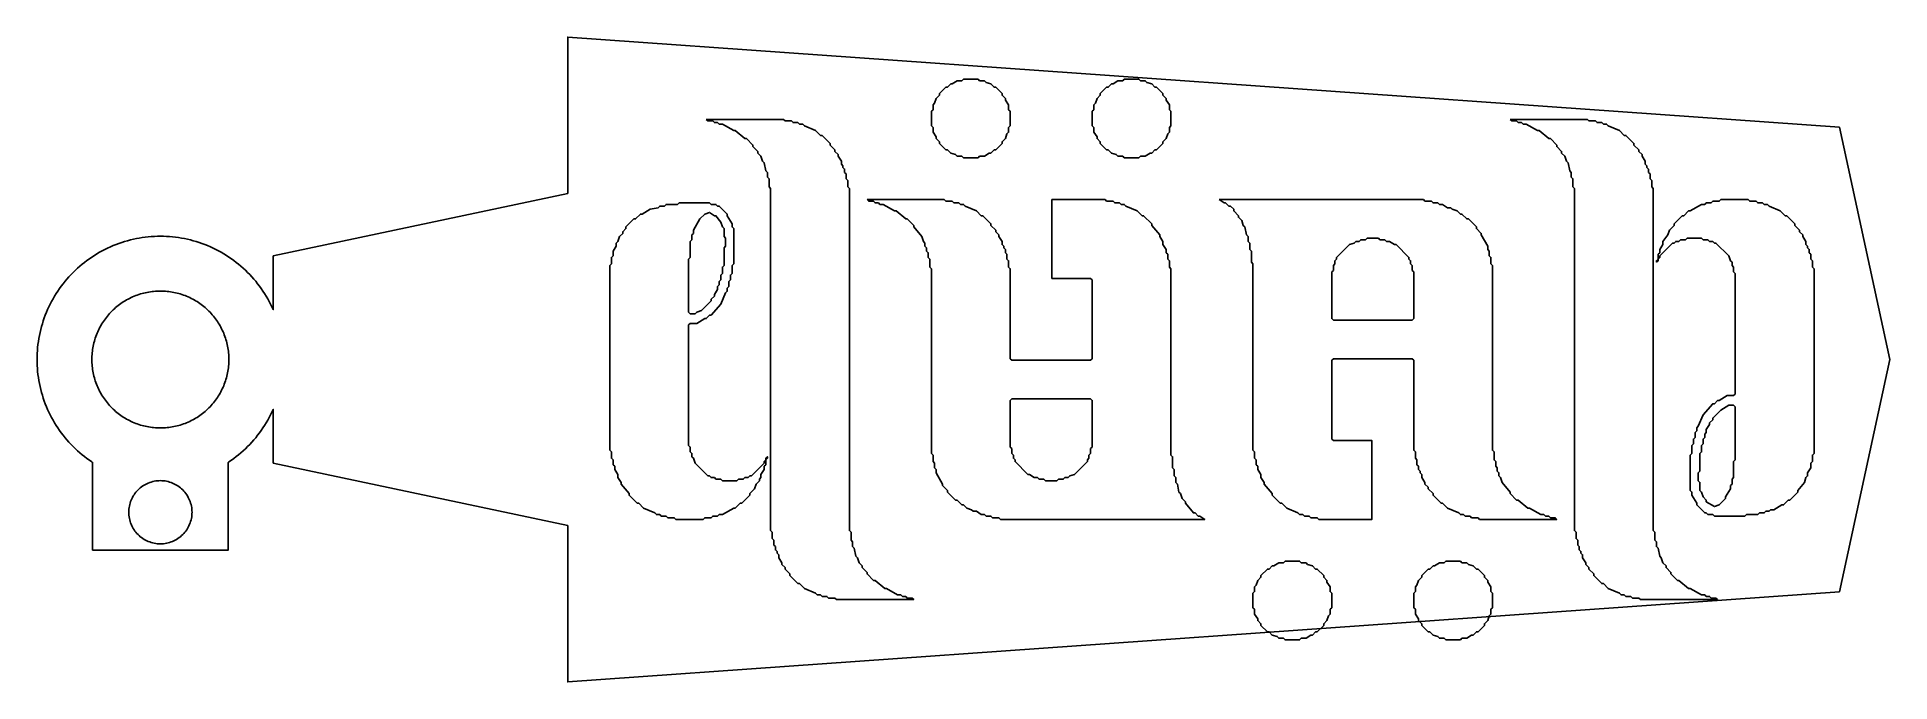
# Model space of a CAD drawing. Header units: millimetres. Extents: x -5.8 to 82, y -15.3 to 15.3.
import ezdxf

# ---------------------------------------------------------------- set-up
doc = ezdxf.new("R2010")
doc.units = ezdxf.units.MM
doc.layers.add('BLADE', color=7, linetype='Continuous')
doc.layers.add('NAME', color=1, linetype='Continuous')

msp = doc.modelspace()

# ---------------------------------------------------------------- linework, layer by layer
at = {"layer": 'BLADE'}
for points in [[(-3.25, -4.864), (-3.368, -4.783), (-3.485, -4.699), (-3.599, -4.612), (-3.711, -4.522), (-3.821, -4.43), (-3.929, -4.335), (-4.034, -4.237), (-4.137, -4.137), (-4.237, -4.034), (-4.335, -3.929), (-4.43, -3.821), (-4.522, -3.711), (-4.612, -3.599), (-4.699, -3.485), (-4.783, -3.368), (-4.864, -3.25), (-4.942, -3.13), (-5.018, -3.008), (-5.09, -2.883), (-5.159, -2.758), (-5.225, -2.63), (-5.288, -2.501), (-5.348, -2.371), (-5.405, -2.239), (-5.458, -2.105), (-5.508, -1.971), (-5.555, -1.835), (-5.598, -1.698), (-5.638, -1.56), (-5.675, -1.421), (-5.708, -1.282), (-5.738, -1.141), (-5.764, -1), (-5.787, -0.858), (-5.806, -0.716), (-5.822, -0.573), (-5.834, -0.43), (-5.843, -0.287), (-5.848, -0.144), (-5.85, 0), (-5.848, 0.144), (-5.843, 0.287), (-5.834, 0.43), (-5.822, 0.573), (-5.806, 0.716), (-5.787, 0.858), (-5.764, 1), (-5.738, 1.141), (-5.708, 1.282), (-5.675, 1.421), (-5.638, 1.56), (-5.598, 1.698), (-5.555, 1.835), (-5.508, 1.971), (-5.458, 2.105), (-5.405, 2.239), (-5.348, 2.371), (-5.288, 2.501), (-5.225, 2.63), (-5.159, 2.758), (-5.09, 2.883), (-5.018, 3.008), (-4.942, 3.13), (-4.864, 3.25), (-4.783, 3.368), (-4.699, 3.485), (-4.612, 3.599), (-4.522, 3.711), (-4.43, 3.821), (-4.335, 3.929), (-4.237, 4.034), (-4.137, 4.137), (-4.034, 4.237), (-3.929, 4.335), (-3.821, 4.43), (-3.711, 4.522), (-3.599, 4.612), (-3.485, 4.699), (-3.368, 4.783), (-3.25, 4.864), (-3.13, 4.942), (-3.008, 5.018), (-2.883, 5.09), (-2.758, 5.159), (-2.63, 5.225), (-2.501, 5.288), (-2.371, 5.348), (-2.239, 5.405), (-2.105, 5.458), (-1.971, 5.508), (-1.835, 5.555), (-1.698, 5.598), (-1.56, 5.638), (-1.421, 5.675), (-1.282, 5.708), (-1.141, 5.738), (-1, 5.764), (-0.858, 5.787), (-0.716, 5.806), (-0.573, 5.822), (-0.43, 5.834), (-0.287, 5.843), (-0.144, 5.848), (0, 5.85), (0.144, 5.848), (0.287, 5.843), (0.43, 5.834), (0.573, 5.822), (0.716, 5.806), (0.858, 5.787), (1, 5.764), (1.141, 5.738), (1.282, 5.708), (1.421, 5.675), (1.56, 5.638), (1.698, 5.598), (1.835, 5.555), (1.971, 5.508), (2.105, 5.458), (2.239, 5.405), (2.371, 5.348), (2.501, 5.288), (2.63, 5.225), (2.758, 5.159), (2.883, 5.09), (3.008, 5.018), (3.13, 4.942), (3.25, 4.864), (3.368, 4.783), (3.485, 4.699), (3.599, 4.612), (3.711, 4.522), (3.821, 4.43), (3.929, 4.335), (4.034, 4.237), (4.137, 4.137), (4.237, 4.034), (4.335, 3.929), (4.43, 3.821), (4.522, 3.711), (4.612, 3.599), (4.699, 3.485), (4.783, 3.368), (4.864, 3.25), (4.942, 3.13), (5.018, 3.008), (5.09, 2.883), (5.159, 2.758), (5.225, 2.63), (5.288, 2.501), (5.348, 2.371), (5.35, 2.366), (5.35, 4.914), (19.32, 7.887), (19.32, 15.307), (79.637, 11.021), (82.037, 0), (79.637, -11.021), (19.32, -15.307), (19.32, -7.887), (5.35, -4.914), (5.35, -2.366), (5.348, -2.371), (5.288, -2.501), (5.225, -2.63), (5.159, -2.758), (5.09, -2.883), (5.018, -3.008), (4.942, -3.13), (4.864, -3.25), (4.783, -3.368), (4.699, -3.485), (4.612, -3.599), (4.522, -3.711), (4.43, -3.821), (4.335, -3.929), (4.237, -4.034), (4.137, -4.137), (4.034, -4.237), (3.929, -4.335), (3.821, -4.43), (3.711, -4.522), (3.599, -4.612), (3.485, -4.699), (3.368, -4.783), (3.25, -4.864), (3.218, -4.885), (3.218, -9.05), (-3.218, -9.05), (-3.218, -4.885), (-3.25, -4.864)], [(3.246, 0.159), (3.241, 0.239), (3.234, 0.319), (3.226, 0.398), (3.215, 0.477), (3.202, 0.556), (3.188, 0.634), (3.171, 0.712), (3.153, 0.79), (3.132, 0.867), (3.11, 0.943), (3.086, 1.019), (3.06, 1.095), (3.032, 1.17), (3.003, 1.244), (2.971, 1.317), (2.938, 1.39), (2.903, 1.461), (2.866, 1.532), (2.828, 1.602), (2.788, 1.671), (2.746, 1.739), (2.702, 1.806), (2.657, 1.871), (2.61, 1.936), (2.562, 2), (2.512, 2.062), (2.461, 2.123), (2.408, 2.183), (2.354, 2.241), (2.298, 2.298), (2.241, 2.354), (2.183, 2.408), (2.123, 2.461), (2.062, 2.512), (2, 2.562), (1.936, 2.61), (1.871, 2.657), (1.806, 2.702), (1.739, 2.746), (1.671, 2.788), (1.602, 2.828), (1.532, 2.866), (1.461, 2.903), (1.39, 2.938), (1.317, 2.971), (1.244, 3.003), (1.17, 3.032), (1.095, 3.06), (1.019, 3.086), (0.943, 3.11), (0.867, 3.132), (0.79, 3.153), (0.712, 3.171), (0.634, 3.188), (0.556, 3.202), (0.477, 3.215), (0.398, 3.226), (0.319, 3.234), (0.239, 3.241), (0.159, 3.246), (0.08, 3.249), (0, 3.25), (-0.08, 3.249), (-0.159, 3.246), (-0.239, 3.241), (-0.319, 3.234), (-0.398, 3.226), (-0.477, 3.215), (-0.556, 3.202), (-0.634, 3.188), (-0.712, 3.171), (-0.79, 3.153), (-0.867, 3.132), (-0.943, 3.11), (-1.019, 3.086), (-1.095, 3.06), (-1.17, 3.032), (-1.244, 3.003), (-1.317, 2.971), (-1.39, 2.938), (-1.461, 2.903), (-1.532, 2.866), (-1.602, 2.828), (-1.671, 2.788), (-1.739, 2.746), (-1.806, 2.702), (-1.871, 2.657), (-1.936, 2.61), (-2, 2.562), (-2.062, 2.512), (-2.123, 2.461), (-2.183, 2.408), (-2.241, 2.354), (-2.298, 2.298), (-2.354, 2.241), (-2.408, 2.183), (-2.461, 2.123), (-2.512, 2.062), (-2.562, 2), (-2.61, 1.936), (-2.657, 1.871), (-2.702, 1.806), (-2.746, 1.739), (-2.788, 1.671), (-2.828, 1.602), (-2.866, 1.532), (-2.903, 1.461), (-2.938, 1.39), (-2.971, 1.317), (-3.003, 1.244), (-3.032, 1.17), (-3.06, 1.095), (-3.086, 1.019), (-3.11, 0.943), (-3.132, 0.867), (-3.153, 0.79), (-3.171, 0.712), (-3.188, 0.634), (-3.202, 0.556), (-3.215, 0.477), (-3.226, 0.398), (-3.234, 0.319), (-3.241, 0.239), (-3.246, 0.159), (-3.249, 0.08), (-3.25, 0), (-3.249, -0.08), (-3.246, -0.159), (-3.241, -0.239), (-3.234, -0.319), (-3.226, -0.398), (-3.215, -0.477), (-3.202, -0.556), (-3.188, -0.634), (-3.171, -0.712), (-3.153, -0.79), (-3.132, -0.867), (-3.11, -0.943), (-3.086, -1.019), (-3.06, -1.095), (-3.032, -1.17), (-3.003, -1.244), (-2.971, -1.317), (-2.938, -1.39), (-2.903, -1.461), (-2.866, -1.532), (-2.828, -1.602), (-2.788, -1.671), (-2.746, -1.739), (-2.702, -1.806), (-2.657, -1.871), (-2.61, -1.936), (-2.562, -2), (-2.512, -2.062), (-2.461, -2.123), (-2.408, -2.183), (-2.354, -2.241), (-2.298, -2.298), (-2.241, -2.354), (-2.183, -2.408), (-2.123, -2.461), (-2.062, -2.512), (-2, -2.562), (-1.936, -2.61), (-1.871, -2.657), (-1.806, -2.702), (-1.739, -2.746), (-1.671, -2.788), (-1.602, -2.828), (-1.532, -2.866), (-1.461, -2.903), (-1.39, -2.938), (-1.317, -2.971), (-1.244, -3.003), (-1.17, -3.032), (-1.095, -3.06), (-1.019, -3.086), (-0.943, -3.11), (-0.867, -3.132), (-0.79, -3.153), (-0.712, -3.171), (-0.634, -3.188), (-0.556, -3.202), (-0.477, -3.215), (-0.398, -3.226), (-0.319, -3.234), (-0.239, -3.241), (-0.159, -3.246), (-0.08, -3.249), (0, -3.25), (0.08, -3.249), (0.159, -3.246), (0.239, -3.241), (0.319, -3.234), (0.398, -3.226), (0.477, -3.215), (0.556, -3.202), (0.634, -3.188), (0.712, -3.171), (0.79, -3.153), (0.867, -3.132), (0.943, -3.11), (1.019, -3.086), (1.095, -3.06), (1.17, -3.032), (1.244, -3.003), (1.317, -2.971), (1.39, -2.938), (1.461, -2.903), (1.532, -2.866), (1.602, -2.828), (1.671, -2.788), (1.739, -2.746), (1.806, -2.702), (1.871, -2.657), (1.936, -2.61), (2, -2.562), (2.062, -2.512), (2.123, -2.461), (2.183, -2.408), (2.241, -2.354), (2.298, -2.298), (2.354, -2.241), (2.408, -2.183), (2.461, -2.123), (2.512, -2.062), (2.562, -2), (2.61, -1.936), (2.657, -1.871), (2.702, -1.806), (2.746, -1.739), (2.788, -1.671), (2.828, -1.602), (2.866, -1.532), (2.903, -1.461), (2.938, -1.39), (2.971, -1.317), (3.003, -1.244), (3.032, -1.17), (3.06, -1.095), (3.086, -1.019), (3.11, -0.943), (3.132, -0.867), (3.153, -0.79), (3.171, -0.712), (3.188, -0.634), (3.202, -0.556), (3.215, -0.477), (3.226, -0.398), (3.234, -0.319), (3.241, -0.239), (3.246, -0.159), (3.249, -0.08), (3.25, 0), (3.249, 0.08), (3.246, 0.159)], [(1.498, -7.176), (1.493, -7.103), (1.484, -7.03), (1.471, -6.957), (1.455, -6.886), (1.435, -6.815), (1.412, -6.745), (1.386, -6.676), (1.356, -6.609), (1.323, -6.543), (1.287, -6.479), (1.247, -6.417), (1.205, -6.356), (1.16, -6.298), (1.111, -6.243), (1.061, -6.189), (1.007, -6.139), (0.952, -6.09), (0.894, -6.045), (0.833, -6.003), (0.771, -5.963), (0.707, -5.927), (0.641, -5.894), (0.574, -5.864), (0.505, -5.838), (0.435, -5.815), (0.364, -5.795), (0.293, -5.779), (0.22, -5.766), (0.147, -5.757), (0.074, -5.752), (0, -5.75), (-0.074, -5.752), (-0.147, -5.757), (-0.22, -5.766), (-0.293, -5.779), (-0.364, -5.795), (-0.435, -5.815), (-0.505, -5.838), (-0.574, -5.864), (-0.641, -5.894), (-0.707, -5.927), (-0.771, -5.963), (-0.833, -6.003), (-0.894, -6.045), (-0.952, -6.09), (-1.007, -6.139), (-1.061, -6.189), (-1.111, -6.243), (-1.16, -6.298), (-1.205, -6.356), (-1.247, -6.417), (-1.287, -6.479), (-1.323, -6.543), (-1.356, -6.609), (-1.386, -6.676), (-1.412, -6.745), (-1.435, -6.815), (-1.455, -6.886), (-1.471, -6.957), (-1.484, -7.03), (-1.493, -7.103), (-1.498, -7.176), (-1.5, -7.25), (-1.498, -7.324), (-1.493, -7.397), (-1.484, -7.47), (-1.471, -7.543), (-1.455, -7.614), (-1.435, -7.685), (-1.412, -7.755), (-1.386, -7.824), (-1.356, -7.891), (-1.323, -7.957), (-1.287, -8.021), (-1.247, -8.083), (-1.205, -8.144), (-1.16, -8.202), (-1.111, -8.257), (-1.061, -8.311), (-1.007, -8.361), (-0.952, -8.41), (-0.894, -8.455), (-0.833, -8.497), (-0.771, -8.537), (-0.707, -8.573), (-0.641, -8.606), (-0.574, -8.636), (-0.505, -8.662), (-0.435, -8.685), (-0.364, -8.705), (-0.293, -8.721), (-0.22, -8.734), (-0.147, -8.743), (-0.074, -8.748), (0, -8.75), (0.074, -8.748), (0.147, -8.743), (0.22, -8.734), (0.293, -8.721), (0.364, -8.705), (0.435, -8.685), (0.505, -8.662), (0.574, -8.636), (0.641, -8.606), (0.707, -8.573), (0.771, -8.537), (0.833, -8.497), (0.894, -8.455), (0.952, -8.41), (1.007, -8.361), (1.061, -8.311), (1.111, -8.257), (1.16, -8.202), (1.205, -8.144), (1.247, -8.083), (1.287, -8.021), (1.323, -7.957), (1.356, -7.891), (1.386, -7.824), (1.412, -7.755), (1.435, -7.685), (1.455, -7.614), (1.471, -7.543), (1.484, -7.47), (1.493, -7.397), (1.498, -7.324), (1.5, -7.25), (1.498, -7.176)]]:
    msp.add_lwpolyline(points, close=True, dxfattribs=at)
at = {"layer": 'NAME'}
for points in [[(38.097, 13.307), (38.783, 13.307), (38.859, 13.231), (39.088, 13.231), (39.164, 13.154), (39.393, 13.078), (39.545, 12.926), (39.622, 12.926), (39.927, 12.621), (39.927, 12.544), (40.079, 12.392), (40.079, 12.316), (40.232, 12.087), (40.232, 11.858), (40.308, 11.782), (40.308, 11.095), (40.232, 11.019), (40.232, 10.79), (40.156, 10.714), (40.079, 10.485), (39.927, 10.333), (39.927, 10.257), (39.622, 9.952), (39.545, 9.952), (39.393, 9.799), (39.317, 9.799), (39.088, 9.647), (38.859, 9.647), (38.783, 9.57), (38.097, 9.57), (38.02, 9.647), (37.792, 9.647), (37.715, 9.723), (37.487, 9.799), (37.334, 9.952), (37.258, 9.952), (36.953, 10.257), (36.953, 10.333), (36.8, 10.485), (36.8, 10.562), (36.648, 10.79), (36.648, 11.019), (36.571, 11.095), (36.571, 11.782), (36.648, 11.858), (36.648, 12.087), (36.724, 12.163), (36.8, 12.392), (36.953, 12.544), (36.953, 12.621), (37.258, 12.926), (37.334, 12.926), (37.487, 13.078), (37.563, 13.078), (37.792, 13.231), (38.02, 13.231), (38.097, 13.307)], [(45.722, 13.307), (46.409, 13.307), (46.485, 13.231), (46.714, 13.231), (46.79, 13.154), (47.019, 13.078), (47.171, 12.926), (47.247, 12.926), (47.553, 12.621), (47.553, 12.544), (47.705, 12.392), (47.705, 12.316), (47.858, 12.087), (47.858, 11.858), (47.934, 11.782), (47.934, 11.095), (47.858, 11.019), (47.858, 10.79), (47.781, 10.714), (47.705, 10.485), (47.553, 10.333), (47.553, 10.257), (47.247, 9.952), (47.171, 9.952), (47.019, 9.799), (46.942, 9.799), (46.714, 9.647), (46.485, 9.647), (46.409, 9.57), (45.722, 9.57), (45.646, 9.647), (45.417, 9.647), (45.341, 9.723), (45.112, 9.799), (44.96, 9.952), (44.884, 9.952), (44.578, 10.257), (44.578, 10.333), (44.426, 10.485), (44.426, 10.562), (44.273, 10.79), (44.273, 11.019), (44.197, 11.095), (44.197, 11.782), (44.273, 11.858), (44.273, 12.087), (44.35, 12.163), (44.426, 12.392), (44.578, 12.544), (44.578, 12.621), (44.884, 12.926), (44.96, 12.926), (45.112, 13.078), (45.189, 13.078), (45.417, 13.231), (45.646, 13.231), (45.722, 13.307)], [(25.895, 11.4), (29.556, 11.4), (29.632, 11.324), (29.937, 11.324), (30.013, 11.248), (30.242, 11.248), (30.318, 11.172), (30.471, 11.172), (30.547, 11.095), (31.081, 10.867), (31.31, 10.638), (31.386, 10.638), (31.767, 10.257), (31.767, 10.18), (31.996, 9.952), (31.996, 9.875), (32.149, 9.723), (32.149, 9.647), (32.301, 9.418), (32.301, 9.265), (32.377, 9.189), (32.377, 9.113), (32.454, 9.036), (32.454, 8.884), (32.53, 8.808), (32.53, 8.579), (32.606, 8.503), (32.606, 8.198), (32.682, 8.121), (32.682, -8.121), (32.759, -8.198), (32.759, -8.579), (32.835, -8.655), (32.835, -8.884), (32.911, -8.96), (32.987, -9.342), (33.064, -9.418), (33.14, -9.647), (33.292, -9.799), (33.292, -9.875), (33.521, -10.104), (33.521, -10.18), (33.826, -10.485), (33.902, -10.485), (34.36, -10.867), (34.436, -10.867), (34.97, -11.172), (35.123, -11.172), (35.199, -11.248), (35.351, -11.248), (35.428, -11.324), (35.656, -11.324), (35.733, -11.4), (32.072, -11.4), (31.996, -11.324), (31.691, -11.324), (31.615, -11.248), (31.386, -11.248), (31.31, -11.172), (31.157, -11.172), (31.081, -11.095), (30.547, -10.867), (30.318, -10.638), (30.242, -10.638), (29.861, -10.257), (29.861, -10.18), (29.632, -9.952), (29.632, -9.875), (29.48, -9.723), (29.48, -9.647), (29.327, -9.418), (29.327, -9.265), (29.251, -9.189), (29.251, -9.113), (29.175, -9.036), (29.175, -8.884), (29.098, -8.808), (29.098, -8.579), (29.022, -8.503), (29.022, -8.198), (28.946, -8.121), (28.946, 8.121), (28.869, 8.198), (28.869, 8.579), (28.793, 8.655), (28.793, 8.884), (28.717, 8.96), (28.641, 9.342), (28.564, 9.418), (28.488, 9.647), (28.336, 9.799), (28.336, 9.875), (28.107, 10.104), (28.107, 10.18), (27.802, 10.485), (27.726, 10.485), (27.268, 10.867), (27.192, 10.867), (26.658, 11.172), (26.505, 11.172), (26.429, 11.248), (26.277, 11.248), (26.2, 11.324), (25.972, 11.324), (25.895, 11.4)], [(64.024, 11.4), (67.684, 11.4), (67.761, 11.324), (68.066, 11.324), (68.142, 11.248), (68.371, 11.248), (68.447, 11.172), (68.6, 11.172), (68.676, 11.095), (69.21, 10.867), (69.438, 10.638), (69.515, 10.638), (69.896, 10.257), (69.896, 10.18), (70.125, 9.952), (70.125, 9.875), (70.277, 9.723), (70.277, 9.647), (70.43, 9.418), (70.43, 9.265), (70.506, 9.189), (70.506, 9.113), (70.582, 9.036), (70.582, 8.884), (70.658, 8.808), (70.658, 8.579), (70.735, 8.503), (70.735, 8.198), (70.811, 8.121), (70.811, -8.121), (70.887, -8.198), (70.887, -8.579), (70.963, -8.655), (70.963, -8.884), (71.04, -8.96), (71.116, -9.342), (71.192, -9.418), (71.269, -9.647), (71.421, -9.799), (71.421, -9.875), (71.65, -10.104), (71.65, -10.18), (71.955, -10.485), (72.031, -10.485), (72.489, -10.867), (72.565, -10.867), (73.099, -11.172), (73.251, -11.172), (73.327, -11.248), (73.48, -11.248), (73.556, -11.324), (73.785, -11.324), (73.861, -11.4), (70.201, -11.4), (70.125, -11.324), (69.82, -11.324), (69.743, -11.248), (69.515, -11.248), (69.438, -11.172), (69.286, -11.172), (69.21, -11.095), (68.676, -10.867), (68.447, -10.638), (68.371, -10.638), (67.989, -10.257), (67.989, -10.18), (67.761, -9.952), (67.761, -9.875), (67.608, -9.723), (67.608, -9.647), (67.456, -9.418), (67.456, -9.265), (67.379, -9.189), (67.379, -9.113), (67.303, -9.036), (67.303, -8.884), (67.227, -8.808), (67.227, -8.579), (67.151, -8.503), (67.151, -8.198), (67.074, -8.121), (67.074, 8.121), (66.998, 8.198), (66.998, 8.579), (66.922, 8.655), (66.922, 8.884), (66.846, 8.96), (66.769, 9.342), (66.693, 9.418), (66.617, 9.647), (66.464, 9.799), (66.464, 9.875), (66.236, 10.104), (66.236, 10.18), (65.931, 10.485), (65.854, 10.485), (65.397, 10.867), (65.32, 10.867), (64.787, 11.172), (64.634, 11.172), (64.558, 11.248), (64.405, 11.248), (64.329, 11.324), (64.1, 11.324), (64.024, 11.4)], [(24.599, 7.435), (26.048, 7.435), (26.124, 7.359), (26.353, 7.359), (26.429, 7.283), (26.505, 7.283), (26.887, 6.901), (26.887, 6.825), (27.116, 6.444), (27.116, 6.291), (27.192, 6.215), (27.192, 4.537), (27.116, 4.461), (27.116, 4.08), (27.039, 4.004), (27.039, 3.775), (26.963, 3.698), (26.963, 3.47), (26.887, 3.393), (26.887, 3.241), (26.811, 3.165), (26.582, 2.631), (26.124, 2.097), (26.048, 2.097), (25.895, 1.945), (25.819, 1.945), (25.438, 1.716), (25.133, 1.716), (25.057, 1.64), (25.057, -4.08), (25.133, -4.156), (25.133, -4.385), (25.209, -4.461), (25.209, -4.614), (25.285, -4.69), (25.362, -4.919), (25.972, -5.529), (26.048, -5.529), (26.124, -5.605), (26.277, -5.605), (26.353, -5.681), (26.582, -5.681), (26.658, -5.757), (27.344, -5.757), (27.421, -5.681), (27.649, -5.681), (27.726, -5.605), (27.878, -5.605), (27.954, -5.529), (28.031, -5.529), (28.641, -4.919), (28.641, -4.842), (28.717, -4.766), (28.717, -4.995), (28.641, -5.071), (28.641, -5.224), (28.488, -5.452), (28.488, -5.605), (28.412, -5.681), (28.412, -5.757), (28.259, -5.91), (28.183, -6.139), (27.954, -6.367), (27.954, -6.444), (27.573, -6.825), (27.497, -6.825), (27.268, -7.054), (27.192, -7.054), (26.658, -7.359), (26.505, -7.359), (26.429, -7.435), (26.2, -7.435), (26.124, -7.511), (25.819, -7.511), (25.743, -7.588), (24.447, -7.588), (24.37, -7.511), (24.065, -7.511), (23.989, -7.435), (23.76, -7.435), (23.684, -7.359), (23.531, -7.359), (23.455, -7.283), (22.921, -7.054), (22.693, -6.825), (22.616, -6.825), (22.235, -6.444), (22.235, -6.367), (21.854, -5.91), (21.854, -5.834), (21.701, -5.605), (21.701, -5.452), (21.549, -5.224), (21.549, -5.071), (21.473, -4.995), (21.473, -4.766), (21.396, -4.69), (21.396, -4.385), (21.32, -4.309), (21.32, 4.461), (21.396, 4.537), (21.396, 4.842), (21.473, 4.919), (21.473, 5.147), (21.625, 5.376), (21.625, 5.529), (21.701, 5.605), (21.778, 5.834), (21.93, 5.986), (21.93, 6.062), (22.083, 6.215), (22.083, 6.291), (22.464, 6.673), (22.54, 6.673), (22.769, 6.901), (22.845, 6.901), (23.226, 7.13), (23.608, 7.206), (23.684, 7.283), (23.913, 7.283), (23.989, 7.359), (24.523, 7.359), (24.599, 7.435)], [(33.521, 7.588), (37.182, 7.588), (37.258, 7.511), (37.563, 7.511), (37.639, 7.435), (37.868, 7.435), (37.944, 7.359), (38.097, 7.359), (38.173, 7.283), (38.707, 7.054), (38.935, 6.825), (39.012, 6.825), (39.393, 6.444), (39.393, 6.367), (39.622, 6.139), (39.622, 6.062), (39.774, 5.91), (39.774, 5.834), (39.927, 5.605), (39.927, 5.452), (40.003, 5.376), (40.003, 5.3), (40.079, 5.224), (40.079, 5.071), (40.156, 4.995), (40.156, 4.766), (40.232, 4.69), (40.232, 4.385), (40.308, 4.309), (40.308, 0.038), (40.384, -0.038), (44.121, -0.038), (44.197, 0.038), (44.197, 3.775), (44.121, 3.851), (42.291, 3.851), (42.291, 7.588), (44.807, 7.588), (44.884, 7.511), (45.189, 7.511), (45.265, 7.435), (45.494, 7.435), (45.57, 7.359), (45.722, 7.359), (45.799, 7.283), (46.332, 7.054), (46.561, 6.825), (46.637, 6.825), (47.019, 6.444), (47.019, 6.367), (47.4, 5.91), (47.4, 5.834), (47.553, 5.605), (47.553, 5.452), (47.705, 5.224), (47.705, 5.071), (47.781, 4.995), (47.781, 4.766), (47.858, 4.69), (47.858, 4.385), (47.934, 4.309), (47.934, -4.537), (48.01, -4.614), (48.01, -5.147), (48.086, -5.224), (48.086, -5.529), (48.163, -5.605), (48.163, -5.834), (48.239, -5.91), (48.315, -6.291), (48.391, -6.367), (48.468, -6.596), (48.62, -6.749), (48.62, -6.825), (49.001, -7.283), (49.078, -7.283), (49.23, -7.435), (49.306, -7.435), (49.535, -7.588), (39.851, -7.588), (39.774, -7.511), (39.469, -7.511), (39.393, -7.435), (39.164, -7.435), (39.088, -7.359), (38.935, -7.359), (38.707, -7.206), (38.554, -7.206), (38.478, -7.13), (38.249, -7.054), (38.097, -6.901), (38.02, -6.901), (37.792, -6.673), (37.715, -6.673), (37.334, -6.291), (37.334, -6.215), (37.105, -5.986), (37.105, -5.91), (36.8, -5.376), (36.8, -5.224), (36.724, -5.147), (36.724, -4.919), (36.648, -4.842), (36.648, -4.537), (36.571, -4.461), (36.571, 4.309), (36.495, 4.385), (36.495, 4.766), (36.419, 4.842), (36.419, 5.071), (36.343, 5.147), (36.343, 5.3), (36.266, 5.376), (36.266, 5.529), (36.19, 5.605), (36.114, 5.834), (35.733, 6.291), (35.733, 6.367), (35.428, 6.673), (35.351, 6.673), (34.894, 7.054), (34.818, 7.054), (34.284, 7.359), (34.131, 7.359), (34.055, 7.435), (33.902, 7.435), (33.826, 7.511), (33.597, 7.511), (33.521, 7.588)], [(50.222, 7.588), (59.906, 7.588), (59.982, 7.511), (60.287, 7.511), (60.364, 7.435), (60.593, 7.435), (60.669, 7.359), (60.821, 7.359), (61.05, 7.206), (61.203, 7.206), (61.279, 7.13), (61.508, 7.054), (61.66, 6.901), (61.736, 6.901), (61.965, 6.673), (62.041, 6.673), (62.423, 6.291), (62.423, 6.215), (62.651, 5.986), (62.651, 5.91), (62.956, 5.376), (62.956, 5.224), (63.033, 5.147), (63.033, 4.919), (63.109, 4.842), (63.109, 4.537), (63.185, 4.461), (63.185, -4.309), (63.262, -4.385), (63.262, -4.766), (63.338, -4.842), (63.338, -5.071), (63.414, -5.147), (63.414, -5.3), (63.49, -5.376), (63.49, -5.529), (63.567, -5.605), (63.643, -5.834), (64.024, -6.291), (64.024, -6.367), (64.329, -6.673), (64.405, -6.673), (64.863, -7.054), (64.939, -7.054), (65.473, -7.359), (65.625, -7.359), (65.702, -7.435), (65.854, -7.435), (65.931, -7.511), (66.159, -7.511), (66.236, -7.588), (62.575, -7.588), (62.499, -7.511), (62.194, -7.511), (62.118, -7.435), (61.889, -7.435), (61.813, -7.359), (61.66, -7.359), (61.584, -7.283), (61.05, -7.054), (60.821, -6.825), (60.745, -6.825), (60.364, -6.444), (60.364, -6.367), (60.135, -6.139), (60.135, -6.062), (59.982, -5.91), (59.982, -5.834), (59.83, -5.605), (59.83, -5.452), (59.754, -5.376), (59.754, -5.3), (59.677, -5.224), (59.677, -5.071), (59.601, -4.995), (59.601, -4.766), (59.525, -4.69), (59.525, -4.385), (59.449, -4.309), (59.449, -0.038), (59.372, 0.038), (55.636, 0.038), (55.56, -0.038), (55.56, -3.775), (55.636, -3.851), (57.466, -3.851), (57.466, -7.588), (54.949, -7.588), (54.873, -7.511), (54.568, -7.511), (54.492, -7.435), (54.263, -7.435), (54.187, -7.359), (54.034, -7.359), (53.958, -7.283), (53.424, -7.054), (53.196, -6.825), (53.119, -6.825), (52.738, -6.444), (52.738, -6.367), (52.357, -5.91), (52.357, -5.834), (52.204, -5.605), (52.204, -5.452), (52.052, -5.224), (52.052, -5.071), (51.975, -4.995), (51.975, -4.766), (51.899, -4.69), (51.899, -4.385), (51.823, -4.309), (51.823, 4.537), (51.747, 4.614), (51.747, 5.147), (51.67, 5.224), (51.67, 5.529), (51.594, 5.605), (51.594, 5.834), (51.518, 5.91), (51.442, 6.291), (51.365, 6.367), (51.289, 6.596), (51.137, 6.749), (51.137, 6.825), (50.908, 7.054), (50.908, 7.13), (50.755, 7.283), (50.679, 7.283), (50.527, 7.435), (50.45, 7.435), (50.222, 7.588)], [(71.116, 5.071), (71.116, 5.224), (71.269, 5.452), (71.269, 5.605), (71.497, 5.91), (71.574, 6.139), (71.802, 6.367), (71.802, 6.444), (72.184, 6.825), (72.26, 6.825), (72.489, 7.054), (72.565, 7.054), (73.099, 7.359), (73.251, 7.359), (73.327, 7.435), (73.556, 7.435), (73.633, 7.511), (73.938, 7.511), (74.014, 7.588), (75.31, 7.588), (75.386, 7.511), (75.691, 7.511), (75.768, 7.435), (75.996, 7.435), (76.073, 7.359), (76.225, 7.359), (76.302, 7.283), (76.835, 7.054), (77.064, 6.825), (77.14, 6.825), (77.522, 6.444), (77.522, 6.367), (77.75, 6.139), (77.75, 6.062), (77.903, 5.91), (77.903, 5.834), (78.055, 5.605), (78.055, 5.452), (78.132, 5.376), (78.132, 5.3), (78.208, 5.224), (78.208, 5.071), (78.284, 4.995), (78.284, 4.766), (78.36, 4.69), (78.36, 4.385), (78.437, 4.309), (78.437, -4.461), (78.36, -4.537), (78.36, -4.842), (78.284, -4.919), (78.284, -5.147), (78.132, -5.376), (78.132, -5.529), (78.055, -5.605), (77.979, -5.834), (77.674, -6.215), (77.674, -6.291), (77.293, -6.673), (77.217, -6.673), (76.988, -6.901), (76.912, -6.901), (76.53, -7.13), (76.378, -7.13), (76.302, -7.206), (76.149, -7.206), (76.073, -7.283), (75.844, -7.283), (75.768, -7.359), (75.234, -7.359), (75.158, -7.435), (73.709, -7.435), (73.633, -7.359), (73.404, -7.359), (73.327, -7.283), (73.251, -7.283), (72.87, -6.901), (72.87, -6.825), (72.641, -6.444), (72.641, -6.291), (72.565, -6.215), (72.565, -4.537), (72.641, -4.461), (72.641, -4.08), (72.717, -4.004), (72.717, -3.775), (72.794, -3.698), (72.794, -3.47), (72.87, -3.393), (72.87, -3.241), (72.946, -3.165), (73.175, -2.631), (73.633, -2.097), (73.709, -2.097), (73.861, -1.945), (73.938, -1.945), (74.319, -1.716), (74.624, -1.716), (74.7, -1.64), (74.7, 4.08), (74.624, 4.156), (74.624, 4.385), (74.548, 4.461), (74.548, 4.614), (74.471, 4.69), (74.395, 4.919), (73.785, 5.529), (73.709, 5.529), (73.633, 5.605), (73.48, 5.605), (73.404, 5.681), (73.175, 5.681), (73.099, 5.757), (72.412, 5.757), (72.336, 5.681), (72.107, 5.681), (72.031, 5.605), (71.879, 5.605), (71.802, 5.529), (71.726, 5.529), (71.116, 4.919), (71.116, 4.842), (71.04, 4.766), (71.04, 4.995), (71.116, 5.071)], [(25.59, 6.673), (25.285, 6.139), (25.285, 5.986), (25.209, 5.91), (25.209, 5.681), (25.133, 5.605), (25.133, 4.842), (25.057, 4.766), (25.057, 2.25), (25.133, 2.173), (25.362, 2.173), (25.438, 2.25), (25.667, 2.326), (26.124, 2.783), (26.124, 2.86), (26.277, 3.012), (26.277, 3.088), (26.429, 3.317), (26.429, 3.47), (26.505, 3.546), (26.505, 3.698), (26.582, 3.775), (26.582, 4.004), (26.658, 4.08), (26.658, 4.385), (26.734, 4.461), (26.734, 5.3), (26.811, 5.376), (26.811, 5.757), (26.734, 5.834), (26.734, 6.215), (26.658, 6.291), (26.582, 6.52), (26.353, 6.825), (26.277, 6.825), (26.048, 6.978), (25.819, 6.901), (25.59, 6.673)], [(56.856, 5.605), (56.703, 5.605), (56.627, 5.529), (56.398, 5.452), (55.788, 4.842), (55.788, 4.766), (55.712, 4.69), (55.712, 4.537), (55.636, 4.461), (55.636, 4.232), (55.56, 4.156), (55.56, 1.945), (55.636, 1.868), (59.372, 1.868), (59.449, 1.945), (59.449, 4.156), (59.372, 4.232), (59.372, 4.461), (59.296, 4.537), (59.296, 4.69), (59.22, 4.766), (59.22, 4.842), (58.61, 5.452), (58.534, 5.452), (58.305, 5.605), (58.152, 5.605), (58.076, 5.681), (57.847, 5.681), (57.771, 5.757), (57.237, 5.757), (57.161, 5.681), (56.932, 5.681), (56.856, 5.605)], [(70.963, 4.614), (70.963, 4.69), (71.04, 4.766), (71.04, 4.69), (70.963, 4.614)], [(40.308, -1.945), (40.308, -4.156), (40.384, -4.232), (40.384, -4.461), (40.461, -4.537), (40.461, -4.69), (40.537, -4.766), (40.537, -4.842), (41.147, -5.452), (41.223, -5.452), (41.452, -5.605), (41.604, -5.605), (41.681, -5.681), (41.909, -5.681), (41.986, -5.757), (42.52, -5.757), (42.596, -5.681), (42.825, -5.681), (42.901, -5.605), (43.053, -5.605), (43.13, -5.529), (43.358, -5.452), (43.968, -4.842), (43.968, -4.766), (44.045, -4.69), (44.045, -4.537), (44.121, -4.461), (44.121, -4.232), (44.197, -4.156), (44.197, -1.945), (44.121, -1.868), (40.384, -1.868), (40.308, -1.945)], [(74.014, -2.402), (73.633, -2.783), (73.633, -2.86), (73.48, -3.012), (73.48, -3.088), (73.327, -3.317), (73.327, -3.47), (73.251, -3.546), (73.251, -3.698), (73.175, -3.775), (73.175, -4.004), (73.099, -4.08), (73.099, -4.385), (73.022, -4.461), (73.022, -5.3), (72.946, -5.376), (72.946, -5.757), (73.022, -5.834), (73.022, -6.215), (73.099, -6.291), (73.175, -6.52), (73.327, -6.673), (73.327, -6.749), (73.709, -6.978), (73.938, -6.901), (74.243, -6.596), (74.243, -6.52), (74.471, -6.139), (74.471, -5.986), (74.548, -5.91), (74.548, -5.681), (74.624, -5.605), (74.624, -4.842), (74.7, -4.766), (74.7, -2.25), (74.624, -2.173), (74.395, -2.173), (74.014, -2.402)], [(28.793, -4.69), (28.717, -4.766), (28.717, -4.69), (28.793, -4.614), (28.793, -4.69)], [(53.348, -9.57), (54.034, -9.57), (54.111, -9.647), (54.339, -9.647), (54.416, -9.723), (54.644, -9.799), (54.797, -9.952), (54.873, -9.952), (55.178, -10.257), (55.178, -10.333), (55.331, -10.485), (55.331, -10.562), (55.483, -10.79), (55.483, -11.019), (55.56, -11.095), (55.56, -11.782), (55.483, -11.858), (55.483, -12.087), (55.407, -12.163), (55.331, -12.392), (55.178, -12.544), (55.178, -12.621), (54.873, -12.926), (54.797, -12.926), (54.644, -13.078), (54.568, -13.078), (54.339, -13.231), (54.111, -13.231), (54.034, -13.307), (53.348, -13.307), (53.272, -13.231), (53.043, -13.231), (52.967, -13.154), (52.738, -13.078), (52.585, -12.926), (52.509, -12.926), (52.204, -12.621), (52.204, -12.544), (52.052, -12.392), (52.052, -12.316), (51.899, -12.087), (51.899, -11.858), (51.823, -11.782), (51.823, -11.095), (51.899, -11.019), (51.899, -10.79), (51.975, -10.714), (52.052, -10.485), (52.204, -10.333), (52.204, -10.257), (52.509, -9.952), (52.585, -9.952), (52.738, -9.799), (52.814, -9.799), (53.043, -9.647), (53.272, -9.647), (53.348, -9.57)], [(60.974, -9.57), (61.66, -9.57), (61.736, -9.647), (61.965, -9.647), (62.041, -9.723), (62.27, -9.799), (62.423, -9.952), (62.499, -9.952), (62.804, -10.257), (62.804, -10.333), (62.956, -10.485), (62.956, -10.562), (63.109, -10.79), (63.109, -11.019), (63.185, -11.095), (63.185, -11.782), (63.109, -11.858), (63.109, -12.087), (63.033, -12.163), (62.956, -12.392), (62.804, -12.544), (62.804, -12.621), (62.499, -12.926), (62.423, -12.926), (62.27, -13.078), (62.194, -13.078), (61.965, -13.231), (61.736, -13.231), (61.66, -13.307), (60.974, -13.307), (60.898, -13.231), (60.669, -13.231), (60.593, -13.154), (60.364, -13.078), (60.211, -12.926), (60.135, -12.926), (59.83, -12.621), (59.83, -12.544), (59.677, -12.392), (59.677, -12.316), (59.525, -12.087), (59.525, -11.858), (59.449, -11.782), (59.449, -11.095), (59.525, -11.019), (59.525, -10.79), (59.601, -10.714), (59.677, -10.485), (59.83, -10.333), (59.83, -10.257), (60.135, -9.952), (60.211, -9.952), (60.364, -9.799), (60.44, -9.799), (60.669, -9.647), (60.898, -9.647), (60.974, -9.57)]]:
    msp.add_lwpolyline(points, close=True, dxfattribs=at)

doc.saveas('drawing.dxf')
